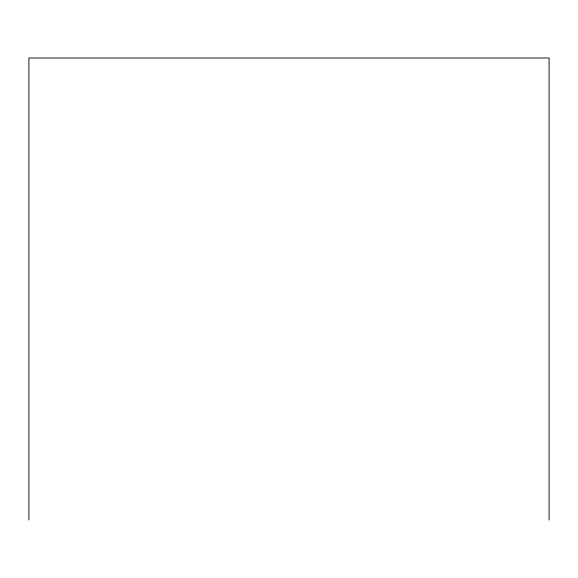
<?xml version="1.0" encoding="UTF-8"?>
<svg xmlns="http://www.w3.org/2000/svg" width="578" height="578" viewBox="0 0 578 578"><rect width="100%" height="100%" fill="white"/><g stroke="black" fill="none" stroke-linecap="round" stroke-linejoin="round"><path stroke-width="0.87" d="M549.1 520.012L549.1 57.988L28.9 57.988L28.9 520.012"/></g></svg>
